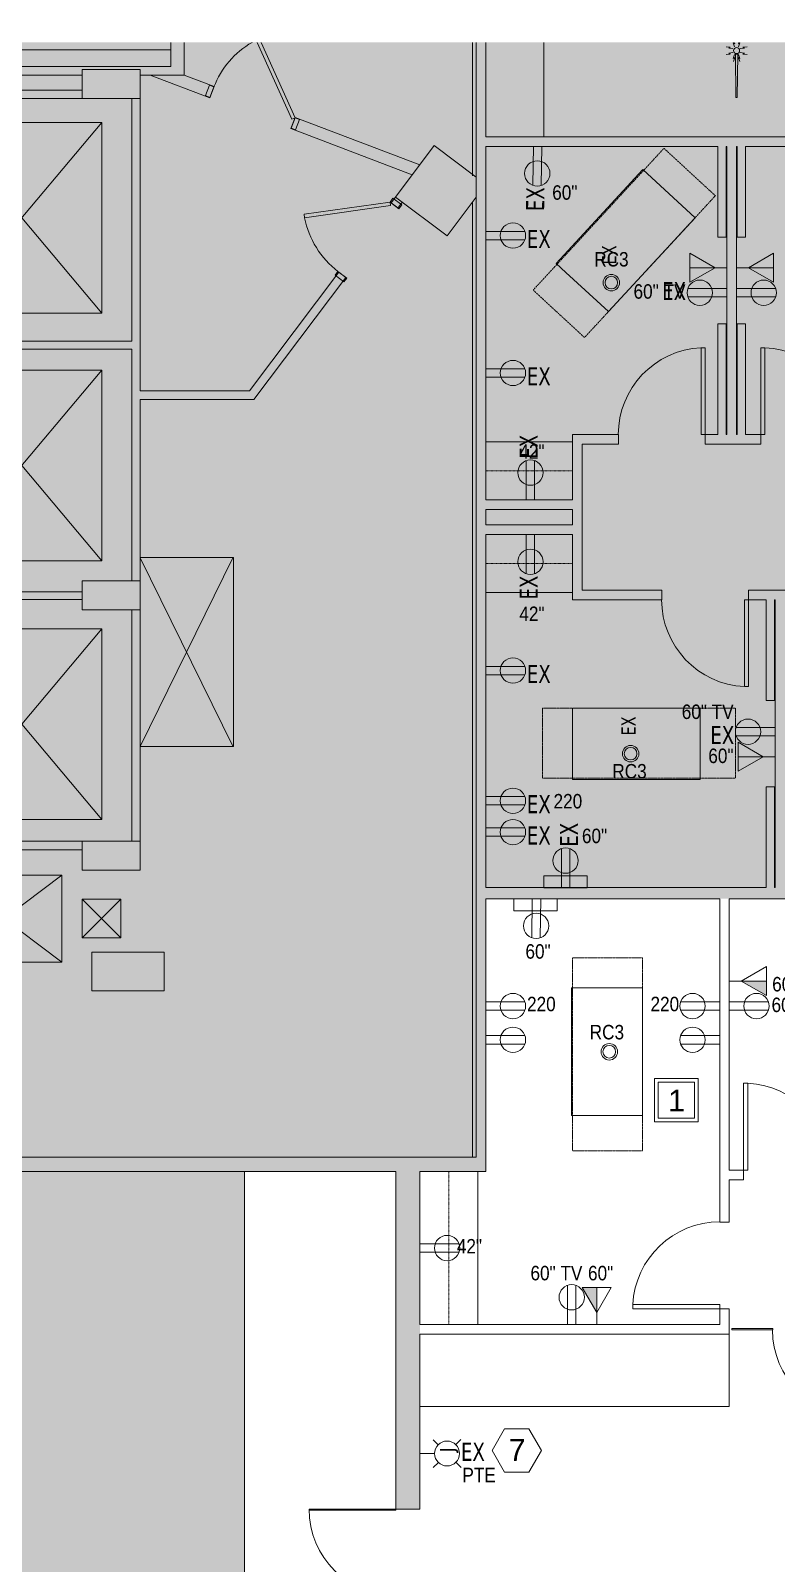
# Model space of a CAD drawing. Header units: inches. Extents: x 1 to 3107, y -595 to 378.
# Drawn here: x 1053 to 1362, y -258 to 378 of the extents above; entities that cross this region are included whole.
import ezdxf

# ---------------------------------------------------------------- set-up
doc = ezdxf.new("R2010")
doc.units = ezdxf.units.IN
doc.header["$MEASUREMENT"] = 0
for name, pattern in [('Dash', [0.25, 0.125, -0.125]), ('Demolished 3_16_', [0.28125, 0.1875, -0.09375]), ('Overhead', [0.15625, 0.09375, -0.0625])]:
    doc.linetypes.add(name, pattern=pattern)
for name, color, linetype, lineweight in [('A-ANNO-NOTE', 131, 'Continuous', 20), ('A-DETL', 90, 'Continuous', 9), ('A-DETL-DEMO', 6, 'Demolished 3_16_', 9), ('A-DETL-GENF', 92, 'Continuous', 9), ('A-DETL-MEDM', 33, 'Continuous', 13), ('A-DOOR', 31, 'Continuous', 13), ('A-EXIST-DOOR', 250, 'Continuous', 9), ('A-EXIST-WALL-INT', 250, 'Continuous', 9), ('A-FLOR-ELTR', 250, 'Continuous', 9), ('A-WALL', 113, 'Continuous', 50), ('A-WALL-PATT', 111, 'Continuous', 13), ('COREDETAILS', 250, 'Continuous', 9), ('E-COMM-IDEN', 2, 'Continuous', 9), ('E-DATA', 2, 'Continuous', 9), ('E-ELEC-FIXT-IDEN', 2, 'Continuous', 9), ('I-FURN', 30, 'Continuous', 13), ('I-FURN-HDLN', 30, 'Continuous', 13), ('I-WALL', 2, 'Continuous', 13), ('new block- skin dc_dwg', 8, 'Continuous', 9), ('Q-CASE', 31, 'Continuous', 13), ('S-EXIST-COLS', 250, 'Continuous', 9)]:
    doc.layers.add(name, color=color, linetype=linetype, lineweight=lineweight)
doc.styles.add('Arial', font='arial.ttf', dxfattribs={"height": 9})
doc.styles.add('Arial_2', font='arial.ttf', dxfattribs={"width": 0.85, "height": 6})
doc.styles.add('Tahoma', font='tahoma.ttf', dxfattribs={"height": 6})
doc.styles.add('Tahoma_1', font='tahoma.ttf', dxfattribs={"width": 0.85, "height": 6})
doc.styles.add('Tahoma_2', font='tahoma.ttf', dxfattribs={"width": 0.85, "height": 7.5})

# ---------------------------------------------------------------- blocks, each defined once
blk = doc.blocks.new('Single-Flush - 36_ x 84_-1510128-New Construction - Tel_Data_Elec Plan')
at = {"layer": 'A-DOOR', "color": 7, "lineweight": 20}
for p, q in [((16.25, 2), (16.25, 38.02)), ((18, 38.02), (16.25, 38.02)), ((18, 2), (18, 38.02)), ((18, 2), (16.25, 2))]:
    blk.add_line(p, q, dxfattribs=at)
at = {"layer": 'A-DOOR', "lineweight": 9}
blk.add_arc((18, 2), 36.07, 92.78116, 180, dxfattribs=at)
blk = doc.blocks.new('Counter Top _No Backsplash_ - Standard Counter Top-1640915-New Construction - Tel_Data_Elec Plan')
at = {"layer": 'Q-CASE'}
for p, q in [((-11.26, 0), (-47.26, 0)), ((-11.26, -12), (-11.26, -24)), ((-47.26, -24), (-11.26, -24))]:
    blk.add_line(p, q, dxfattribs=at)
blk = doc.blocks.new('Counter Top _No Backsplash_ - Standard Counter Top-V9-New Construction - Tel_Data_Elec Plan')
at = {"layer": 'Q-CASE'}
for q in [(-47.26, 0), (-11.26, -12.05)]:
    blk.add_line((-11.26, 0), q, dxfattribs=at)
blk = doc.blocks.new('Upper Cabinet - Standard Upper Cabinet-1732716-New Construction - Tel_Data_Elec Plan')
at = {"layer": 'Q-CASE'}
blk.add_line((-11.26, 0), (-47.26, 0), dxfattribs=at)
at = {"layer": 'Q-CASE', "linetype": 'Overhead', "lineweight": 9}
for p, q in [((-47.26, 0), (-47.26, -12)), ((-11.26, -12), (-11.26, 0)), ((-47.26, -12), (-11.26, -12))]:
    blk.add_line(p, q, dxfattribs=at)
blk = doc.blocks.new('Upper Cabinet - Standard Upper Cabinet-1780837-New Construction - Tel_Data_Elec Plan')
at = {"layer": 'Q-CASE', "linetype": 'Overhead', "lineweight": 9}
for p, q in [((-47.26, 12), (-11.26, 12)), ((-47.26, 0), (-47.26, 12)), ((-11.26, 12), (-11.26, 0))]:
    blk.add_line(p, q, dxfattribs=at)
at = {"layer": 'Q-CASE'}
blk.add_line((-11.26, 0), (-47.26, 0), dxfattribs=at)
blk = doc.blocks.new('Counter Top _No Backsplash_ - Standard Counter Top-1732984-New Construction - Tel_Data_Elec Plan')
at = {"layer": 'Q-CASE'}
blk.add_line((43.44, 0), (4.37, 0), dxfattribs=at)
blk = doc.blocks.new('chair - chair-1675997-New Construction - Tel_Data_Elec Plan')
at = {"layer": 'I-FURN', "lineweight": 9}
for p, q in [((-34.1, -10.69), (-34.1, 18.81)), ((-34.1, 18.81), (18.9, 18.81)), ((18.9, 18.81), (18.9, -5.19)), ((18.9, -5.19), (18.9, -10.69)), ((18.9, -10.69), (-34.1, -10.69))]:
    blk.add_line(p, q, dxfattribs=at)
at = {"layer": 'I-FURN-HDLN', "linetype": 'Dash', "lineweight": 9}
for p, q in [((-46.5, 18.81), (-46.5, -10.19)), ((-46.5, 18.81), (33.5, 18.81)), ((33.5, 18.81), (33.5, -10.19)), ((-46.5, -10.19), (33.5, -10.19))]:
    blk.add_line(p, q, dxfattribs=at)
blk = doc.blocks.new('Single-Flush - 36_ x 84_-1509972-New Construction - Tel_Data_Elec Plan')
at = {"layer": 'A-DOOR', "color": 7, "lineweight": 20}
for p, q in [((16.25, -2), (16.25, -38.02)), ((18, -2), (16.25, -2)), ((18, -2), (18, -38.02)), ((18, -38.02), (16.25, -38.02))]:
    blk.add_line(p, q, dxfattribs=at)
at = {"layer": 'A-DOOR', "lineweight": 9}
blk.add_arc((18, -2), 36.07, 180, 267.21884, dxfattribs=at)
blk = doc.blocks.new('Wireless Access Point - Wireless Access Point-V13-New Construction - Tel_Data_Elec Plan')
at = {"layer": 'E-DATA'}
for p, q in [((-2.62, 20.87), (-4.35, 21.09)), ((-2.62, 20.87), (-3.27, 20.51)), ((-3.27, 20.51), (-1.54, 20.3)), ((-1.36, 22.65), (-0.79, 20.99)), ((-0.74, 22.22), (-1.36, 22.65)), ((-0.74, 22.22), (-0.96, 22.83)), ((0.74, 22.22), (0.96, 22.83)), ((0.74, 22.22), (1.36, 22.65)), ((1.36, 22.65), (0.79, 20.99)), ((3.27, 20.51), (1.54, 20.3)), ((2.62, 20.87), (4.35, 21.09)), ((2.62, 20.87), (3.27, 20.51)), ((-2.62, 18.05), (-4.35, 17.83)), ((-3.27, 18.41), (-1.54, 18.62)), ((-2.62, 18.05), (-3.27, 18.41)), ((-1.36, 16.2), (-0.79, 17.85)), ((-0.74, 16.63), (-1.36, 16.2)), ((-0.74, 16.63), (-1.31, 14.97)), ((-0.5, 18), (-0.25, 0)), ((-0.25, 18), (-0.5, 18)), ((-0.25, 18), (0.25, 18)), ((0.5, 18), (0.25, 0)), ((0.25, 18), (0.5, 18)), ((0.74, 16.63), (1.31, 14.97)), ((0.74, 16.63), (1.36, 16.2)), ((1.36, 16.2), (0.79, 17.85)), ((3.27, 18.41), (1.54, 18.62)), ((2.62, 18.05), (3.27, 18.41)), ((2.62, 18.05), (4.35, 17.83)), ((0, 0), (-0.25, 0)), ((0.25, 0), (0, 0))]:
    blk.add_line(p, q, dxfattribs=at)
blk.add_circle((0, 19.46), 1.25, dxfattribs=at)
blk = doc.blocks.new('new block- skin dc_dwg_EXIST-36-DR-2066955-New Construction - Tel_Data_Elec Plan')
at = {"layer": 'A-EXIST-DOOR', "flags": 128}
for points in [[(-27.74, 25.93), (-3.06, 1.25), (-2, 2.31), (-26.2, 26.52)], [(-2, 2.31), (0, 2.31), (0, -2.31), (-2, -2.31), (-2, 2.31), (-26.2, 26.52)]]:
    blk.add_lwpolyline(points, dxfattribs=at)
blk.add_lwpolyline([(-37.99, -2.31), (-39.99, -2.31), (-39.99, 2.31), (-37.99, 2.31)], close=True, dxfattribs=at)
at = {"layer": 'A-EXIST-DOOR'}
blk.add_arc((-1.05, 1.99), 36.95, 141.05883, 179.50094, dxfattribs=at)
blk = doc.blocks.new('new block- skin dc_dwg_EXIST-36-DR-V16-New Construction - Tel_Data_Elec Plan')
at = {"layer": 'A-EXIST-DOOR', "flags": 128}
for points in [[(-28.52, 26.71), (-3.06, 1.25), (-2, 2.31), (-27.46, 27.77)], [(-37.99, -2.31), (-39.99, -2.31), (-39.99, 2.31), (-37.99, 2.31)]]:
    blk.add_lwpolyline(points, close=True, dxfattribs=at)
blk.add_lwpolyline([(-2, 2.31), (0, 2.31), (0, -2.31), (-2, -2.31), (-2, 2.31), (-27.46, 27.77)], dxfattribs=at)
at = {"layer": 'A-EXIST-DOOR'}
blk.add_arc((-1.05, 1.99), 36.95, 138.01241, 179.50094, dxfattribs=at)
blk = doc.blocks.new('new block- skin dc_dwg-1925045-New Construction - Tel_Data_Elec Plan')
at = {"layer": 'A-EXIST-WALL-INT'}
h = blk.add_hatch(color=256, dxfattribs=at)
h.paths.add_polyline_path([(1532.22, 1328.2), (1539.4, 1328.2), (1539.4, 1418.58), (1532.22, 1418.58)], flags=0)
h.paths.add_polyline_path([(1565.9, 1379.58), (1567.11, 1379.58), (1567.11, 1388.08), (1610.11, 1388.08), (1610.11, 1379.58), (1634.11, 1379.58), (1634.11, 1574.82), (1681.26, 1574.82), (1719.4, 1625.44), (1716.58, 1627.56), (1679.52, 1578.32), (1634.11, 1578.32), (1634.11, 1709.32), (1652.34, 1709.32), (1652.34, 1722.84), (1646.87, 1722.84), (1646.87, 1712.82), (1544.87, 1712.82), (1544.87, 1722.84), (1532.22, 1722.84), (1532.22, 1670.58), (1545.97, 1670.58), (1545.97, 1699.58), (1630.61, 1699.58), (1630.61, 1598.98), (1545.97, 1598.98), (1545.97, 1628.58), (1532.22, 1628.58), (1532.22, 1568.58), (1545.97, 1568.58), (1545.97, 1595.7), (1630.61, 1595.7), (1630.61, 1499.58), (1610.11, 1499.58), (1610.11, 1495.07), (1567.11, 1495.07), (1567.11, 1499.58), (1545.97, 1499.58), (1545.97, 1526.58), (1532.22, 1526.58), (1532.22, 1460.58), (1545.97, 1460.58), (1545.97, 1487.58), (1567.11, 1487.58), (1567.11, 1491.79), (1610.11, 1491.79), (1610.11, 1487.58), (1630.61, 1487.58), (1630.61, 1391.58), (1543.11, 1391.58), (1543.11, 1379.58), (1558.22, 1379.58)], flags=0)
for p, q in [((1646.87, 1722.84), (1646.87, 1712.82)), ((1772.03, 1722.84), (1772.03, 1667.55)), ((1777.5, 1683.77), (1777.5, 1722.84)), ((1544.87, 1719.82), (1646.87, 1719.82)), ((1567.11, 1709.32), (1610.11, 1709.32)), ((1634.11, 1709.32), (1652.34, 1709.32)), ((1543.11, 1699.61), (1610.11, 1699.61)), ((1567.11, 1703.11), (1610.11, 1703.11)), ((1777.5, 1664.05), (1777.5, 1679.77)), ((1742.87, 1656.59), (1741.06, 1654.19)), ((1772.03, 1260.58), (1772.03, 1656.76)), ((1567.11, 1495.07), (1610.11, 1495.07)), ((1567.11, 1491.79), (1610.11, 1491.79)), ((1630.61, 1391.58), (1630.61, 1487.58)), ((1567.11, 1388.08), (1610.11, 1388.08)), ((1565.9, 1254.58), (1740.18, 1254.58)), ((1762.18, 1254.58), (1774.18, 1254.58)), ((1774.18, 1254.58), (1777.5, 1254.58))]:
    blk.add_line(p, q, dxfattribs=at)
at = {"layer": 'A-EXIST-WALL-INT', "flags": 128}
for points in [[(1646.87, 1712.82), (1544.87, 1712.82), (1544.87, 1722.84)], [(1638.29, 1709.32), (1663, 1699.92), (1664.77, 1704.59), (1652.34, 1709.32), (1652.34, 1722.84)], [(1630.61, 1499.58), (1630.61, 1595.7), (1545.97, 1595.7), (1545.97, 1568.58), (1539.4, 1568.58), (1532.22, 1568.58), (1532.22, 1628.58), (1539.4, 1628.58), (1545.97, 1628.58), (1545.97, 1598.98), (1630.61, 1598.98), (1630.61, 1699.58)], [(1634.11, 1379.58), (1634.11, 1574.82), (1681.26, 1574.82), (1719.4, 1625.44), (1716.58, 1627.56), (1679.52, 1578.32), (1634.11, 1578.32), (1634.11, 1699.58)], [(1750.11, 1672.11), (1698.42, 1691.78), (1696.64, 1687.11), (1746.98, 1667.94)], [(1740.05, 1658.7), (1738.23, 1656.32), (1741.04, 1654.2)], [(1633.47, 1391.58), (1545.97, 1391.58), (1545.97, 1418.58), (1532.22, 1418.58), (1532.22, 1328.2), (1565.9, 1328.2), (1565.9, 1260.58)]]:
    blk.add_lwpolyline(points, dxfattribs=at)
at = {"layer": 'A-FLOR-ELTR'}
for p, q in [((1551.68, 1610.65), (1618.18, 1689.65)), ((1551.68, 1507.9), (1618.18, 1586.9)), ((1551.68, 1400.65), (1618.18, 1400.65))]:
    blk.add_line(p, q, dxfattribs=at)
at = {"layer": 'A-FLOR-ELTR', "flags": 128}
for points in [[(1551.68, 1689.65), (1551.68, 1610.65), (1618.18, 1610.65), (1551.68, 1689.65), (1618.18, 1689.65), (1618.18, 1610.65)], [(1551.68, 1586.9), (1551.68, 1507.9), (1618.18, 1507.9), (1551.68, 1586.9), (1618.18, 1586.9), (1618.18, 1507.9)], [(1551.68, 1479.65), (1618.18, 1400.65), (1618.18, 1479.65), (1551.68, 1479.65), (1551.68, 1400.65), (1618.18, 1479.65)]]:
    blk.add_lwpolyline(points, dxfattribs=at)
at = {"layer": 'COREDETAILS'}
for p, q in [((1634.11, 1509.08), (1672.61, 1431.08)), ((1553.68, 1377.45), (1601.68, 1341.45)), ((1610.11, 1367.58), (1626.11, 1351.58))]:
    blk.add_line(p, q, dxfattribs=at)
at = {"layer": 'COREDETAILS', "flags": 128}
for points in [[(1672.61, 1509.08), (1634.11, 1430.85), (1672.84, 1430.85), (1672.84, 1509.29), (1634.11, 1509.29)], [(1553.68, 1341.45), (1553.68, 1377.45), (1601.68, 1377.45), (1601.68, 1341.45), (1553.68, 1341.45), (1601.68, 1377.45)], [(1626.11, 1367.58), (1610.11, 1367.58), (1610.11, 1351.58), (1626.11, 1367.58), (1626.11, 1351.58), (1610.11, 1351.58)]]:
    blk.add_lwpolyline(points, dxfattribs=at)
at = {"layer": 'S-EXIST-COLS'}
blk.add_line((1773.5, 1658.72), (1761.45, 1642.66), dxfattribs=at)
at = {"layer": 'S-EXIST-COLS', "flags": 128}
for points in [[(1610.11, 1699.58), (1610.11, 1711.58), (1634.11, 1711.58), (1634.11, 1699.58)], [(1634.11, 1499.58), (1634.11, 1487.58), (1610.11, 1487.58), (1610.11, 1499.58)], [(1610.11, 1379.58), (1610.11, 1391.58), (1634.11, 1391.58), (1634.11, 1379.58)], [(1644.05, 1345.58), (1644.05, 1329.58), (1614.05, 1329.58), (1614.05, 1345.58)]]:
    blk.add_lwpolyline(points, close=True, dxfattribs=at)
blk.add_lwpolyline([(1761.45, 1642.66), (1740.03, 1658.72), (1756.1, 1680.1), (1773.5, 1667.05)], dxfattribs=at)
for name, p, rotation in [('new block- skin dc_dwg_EXIST-36-DR-2066955-New Construction - Tel_Data_Elec Plan', (1699.4, 1688.73), 339.1596797536541), ('new block- skin dc_dwg_EXIST-36-DR-V16-New Construction - Tel_Data_Elec Plan', (1740.84, 1656.86), 53.03429194640936)]:
    blk.add_blockref(name, p, dxfattribs=dict(rotation=rotation))
blk = doc.blocks.new('Double-Glass - No Frame - 72_ x 96_-1925541-New Construction - Tel_Data_Elec Plan')
at = {"layer": 'A-DOOR', "color": 7, "lineweight": 20}
for p, q in [((-36, 41), (-35.5, 41)), ((-36, 5), (-36, 41)), ((-35.5, 5), (-35.5, 41)), ((35.5, 5), (35.5, 41)), ((36, 5), (36, 41)), ((-36, 5), (-35.5, 5)), ((36, 5), (35.5, 5))]:
    blk.add_line(p, q, dxfattribs=at)
at = {"layer": 'A-DOOR', "lineweight": 9}
for centre, start, end in [((-36, 5), 0, 90), ((36, 5), 90, 180)]:
    blk.add_arc(centre, 36, start, end, dxfattribs=at)
blk = doc.blocks.new('Upper Cabinet - Standard Upper Cabinet-2025069-New Construction - Tel_Data_Elec Plan')
at = {"layer": 'Q-CASE'}
blk.add_line((16.11, 0), (-47.26, 0), dxfattribs=at)
at = {"layer": 'Q-CASE', "linetype": 'Overhead', "lineweight": 9}
for p, q in [((-47.26, 0), (-47.26, -12)), ((16.11, -12), (16.11, 0)), ((-47.26, -12), (16.11, -12))]:
    blk.add_line(p, q, dxfattribs=at)
blk = doc.blocks.new('Counter Top _No Backsplash_ - Standard Counter Top-2024743-New Construction - Tel_Data_Elec Plan')
at = {"layer": 'Q-CASE'}
for p, q in [((16.11, 0), (-47.26, 0)), ((-47.26, 0), (-47.26, -12)), ((-47.26, -12), (-47.26, -15.58)), ((16.11, -12), (16.11, -15.58)), ((-47.26, -24), (16.11, -24))]:
    blk.add_line(p, q, dxfattribs=at)
blk = doc.blocks.new('Single-Flush - 36_ x 96_-1934609-New Construction - Tel_Data_Elec Plan')
at = {"layer": 'A-DOOR', "color": 7, "lineweight": 20}
for p, q in [((16.25, -2), (16.25, -38.02)), ((18, -2), (16.25, -2)), ((18, -2), (18, -38.02)), ((18, -38.02), (16.25, -38.02))]:
    blk.add_line(p, q, dxfattribs=at)
at = {"layer": 'A-DOOR', "lineweight": 9}
blk.add_arc((18, -2), 36.07, 180, 267.21884, dxfattribs=at)
blk = doc.blocks.new('Single-Glass - No Frame - 36_ x 84_-1991683-New Construction - Tel_Data_Elec Plan')
at = {"layer": 'A-DOOR', "color": 7, "lineweight": 20}
for p, q in [((17.5, -0.25), (17.5, -36.31)), ((18, -0.25), (17.5, -0.25)), ((18, -0.25), (18, -36.31)), ((18, -36.31), (17.5, -36.31))]:
    blk.add_line(p, q, dxfattribs=at)
at = {"layer": 'A-DOOR', "lineweight": 9}
blk.add_arc((18, -0.25), 36.07, 180, 269.20567, dxfattribs=at)
blk = doc.blocks.new('Counter Top _No Backsplash_ - Standard Counter Top-2045617-New Construction - Tel_Data_Elec Plan')
at = {"layer": 'Q-CASE'}
for p in [(81.06, 0), (-47.26, -30)]:
    blk.add_line(p, (81.06, -30), dxfattribs=at)
blk = doc.blocks.new('FORM Equipment_Fixture Tag - Square-214315-New Construction - Tel_Data_Elec Plan')
at = {"layer": 'A-ANNO-NOTE'}
for p, q in [((-0.09375, 0.09375), (0.09375, 0.09375)), ((-0.09375, 0.09375), (0.09375, 0.09375)), ((-0.09375, 0.09375), (0.09375, 0.09375)), ((-0.09375, 0.09375), (-0.09375, -0.09375)), ((-0.078125, 0.078125), (-0.078125, -0.078125)), ((-0.078125, 0.078125), (0.078125, 0.078125)), ((0.078125, 0.078125), (0.078125, -0.078125)), ((0.09375, 0.09375), (0.09375, -0.09375)), ((0.09375, -0.09375), (-0.09375, -0.09375)), ((0.078125, -0.078125), (-0.078125, -0.078125))]:
    blk.add_line(p, q, dxfattribs=at)
blk = doc.blocks.new('FORM Keynote Tag - Default w_arrow-62346-New Construction - Tel_Data_Elec Plan')
at = {"layer": 'A-ANNO-NOTE'}
for p, q in [((-0.0519, 0.1051), (-0.106, 0.0113)), ((-0.0519, 0.1051), (0.0537, 0.1051)), ((0.1078, 0.0113), (0.0537, 0.1051)), ((-0.106, 0.0113), (-0.0519, -0.0824)), ((0.0537, -0.0824), (0.1078, 0.0113)), ((-0.0519, -0.0824), (0.0537, -0.0824))]:
    blk.add_line(p, q, dxfattribs=at)

msp = doc.modelspace()

# ---------------------------------------------------------------- hatches: boundary and pattern name
at = {"layer": 'A-ANNO-NOTE', "lineweight": 9}
for points in [[(1326.41, 273.63), (1336.87, 279.63), (1326.41, 279.63)], [(1361.16, 273.63), (1361.16, 279.63), (1350.7, 279.63)], [(1356.87, 76.86), (1346.41, 82.86), (1346.41, 76.86)], [(1358.16, -22.2), (1358.16, -16.2), (1347.7, -16.2)], [(1287.76, -153.67), (1287.76, -143.21), (1281.76, -143.21)]]:
    msp.add_hatch(color=256, dxfattribs=at).paths.add_polyline_path(points, flags=0)
at = {"layer": 'A-DETL-GENF'}
h = msp.add_hatch(color=9, dxfattribs=at)
h.paths.add_polyline_path([(1237.7, -380.32), (1241.87, -366.56), (1241.87, -307.17), (1141.62, -307.17), (1141.62, -95.21), (1022.5, -95.21), (1022.5, -21.59), (1030.19, -21.59), (1030.19, -89.21), (1237.78, -89.21), (1237.78, 373.05), (1116.63, 373.05), (1116.63, 359.53), (1098.4, 359.53), (1098.4, 228.53), (1143.8, 228.53), (1180.86, 277.77), (1183.68, 275.65), (1145.54, 225.03), (1098.4, 225.03), (1098.4, 29.79), (1074.4, 29.79), (1074.4, 38.29), (1031.4, 38.29), (1031.4, 29.79), (1007.4, 29.79), (1007.4, 41.79), (1094.9, 41.79), (1094.9, 137.79), (1074.4, 137.79), (1074.4, 142), (1031.4, 142), (1031.4, 137.79), (1010.25, 137.79), (1010.25, 110.79), (996.5, 110.79), (996.5, 176.79), (1010.25, 176.79), (1010.25, 149.79), (1031.4, 149.79), (1031.4, 145.29), (1074.4, 145.29), (1074.4, 149.79), (1094.9, 149.79), (1094.9, 245.91), (1010.25, 245.91), (1010.25, 218.79), (996.5, 218.79), (996.5, 278.79), (1010.25, 278.79), (1010.25, 249.19), (1094.9, 249.19), (1094.9, 349.79), (1010.25, 349.79), (1010.25, 320.79), (996.5, 320.79), (996.5, 373.05), (882.13, 373.05), (882.13, -319.17), (1069.46, -319.17), (1069.46, -343.99), (1090.78, -347.02), (1112.04, -350.49), (1133.22, -354.39), (1154.32, -358.72), (1175.32, -363.48), (1196.23, -368.67), (1217.02, -374.28), (1230.04, -378.08)], flags=0)
h.paths.add_polyline_path([(996.5, -21.59), (996.5, 68.79), (1003.69, 68.79), (1003.69, -21.59)], flags=0)
h.paths.add_polyline_path([(1111.16, 363.03), (1111.16, 373.05), (1009.16, 373.05), (1009.16, 363.03), (1098.4, 363.03)], flags=0)
h = msp.add_hatch(color=254, dxfattribs=at)
h.paths.add_polyline_path([(2086.63, 18.59), (2245.1, 18.59), (2241.31, 34.3), (2236.85, 50.51), (2232.29, 65.34), (2227.07, 80.64), (2221.38, 95.77), (2215.23, 110.72), (2208.63, 125.47), (2201.57, 140.02), (2194.07, 154.34), (2186.14, 168.42), (2177.77, 182.25), (2171.89, 191.35), (2157.43, 181.96), (2105.78, 181.96), (2105.78, 210.41), (2109.78, 210.41), (2109.78, 185.96), (2156.25, 185.96), (2169.71, 194.71), (2168.99, 195.82), (2159.79, 209.12), (2150.19, 222.12), (2140.19, 234.82), (2129.81, 247.21), (2119.06, 259.28), (2107.93, 271.01), (2096.45, 282.39), (2084.63, 293.41), (2072.48, 304.07), (2065.64, 309.7), (2062.7, 305.79), (2028.45, 305.79), (2028.45, 210.41), (2069.78, 210.41), (2069.78, 206.41), (2032.45, 206.41), (2032.45, 187.91), (2028.45, 187.91), (2028.45, 206.41), (2018.78, 206.41), (2018.78, 210.41), (2024.45, 210.41), (2024.45, 321.4), (2024.7, 321.22), (2034.13, 333.73), (1981.95, 373.05), (1241.78, 373.05), (1241.78, 333.98), (1471.95, 333.98), (1471.95, 329.98), (1465.78, 329.98), (1465.78, 210.41), (1471.95, 210.41), (1471.95, 206.41), (1391.78, 206.41), (1391.78, 210.41), (1461.78, 210.41), (1461.78, 329.98), (1349.53, 329.98), (1349.53, 292.38), (1346.03, 292.38), (1346.03, 329.98), (1345.78, 329.98), (1345.78, 210.41), (1346.03, 210.41), (1346.03, 256.38), (1349.53, 256.38), (1349.53, 210.41), (1355.78, 210.41), (1355.78, 206.41), (1332.78, 206.41), (1332.78, 210.41), (1338.03, 210.41), (1338.03, 256.38), (1341.53, 256.38), (1341.53, 210.41), (1341.78, 210.41), (1341.78, 329.98), (1341.53, 329.98), (1341.53, 292.38), (1338.03, 292.38), (1338.03, 329.98), (1241.78, 329.98), (1241.78, 183.41), (1277.78, 183.41), (1277.78, 210.41), (1296.78, 210.41), (1296.78, 206.41), (1281.78, 206.41), (1281.78, 145.96), (1314.78, 145.96), (1314.78, 141.96), (1277.78, 141.96), (1277.78, 168.96), (1241.78, 168.96), (1241.78, 22.57), (1358.03, 22.57), (1358.03, 64.42), (1361.53, 64.42), (1361.53, 22.57), (1361.78, 22.57), (1361.78, 141.96), (1361.53, 141.96), (1361.53, 100.11), (1358.03, 100.11), (1358.03, 141.96), (1350.78, 141.96), (1350.78, 145.96), (1371.78, 145.96), (1371.78, 141.96), (1365.78, 141.96), (1365.78, 22.57), (1479.03, 22.57), (1479.03, 64.11), (1482.53, 64.11), (1482.53, 22.57), (1482.78, 22.57), (1482.78, 99.65), (1482.53, 99.84), (1482.53, 98.7), (1479.03, 98.7), (1479.03, 102.47), (1463.78, 113.96), (1463.78, 141.96), (1407.78, 141.96), (1407.78, 145.96), (1563.78, 145.96), (1563.78, 141.96), (1501.28, 141.96), (1501.28, 120.9), (1486.78, 101.64), (1486.78, 22.57), (1606.03, 22.57), (1606.03, 64.11), (1609.53, 64.11), (1609.53, 22.57), (1609.78, 22.57), (1609.78, 141.96), (1609.53, 141.96), (1609.53, 98.11), (1606.03, 98.11), (1606.03, 141.96), (1599.78, 141.96), (1599.78, 145.96), (1827.72, 145.96), (1827.72, 141.96), (1737.78, 141.96), (1737.78, 22.57), (1869.97, 22.57), (1869.97, 64.11), (1873.47, 64.11), (1873.47, 22.57), (1873.72, 22.57), (1873.72, 141.96), (1873.47, 141.96), (1873.47, 97.22), (1869.97, 97.22), (1869.97, 141.96), (1863.72, 141.96), (1863.72, 145.96), (1927.78, 145.96), (1927.78, 141.96), (1909.78, 141.96), (1909.78, 125.28), (1897.72, 109.84), (1897.72, 22.57), (1969.78, 22.57), (1969.78, 141.96), (1963.78, 141.96), (1963.78, 145.96), (1979.78, 145.96), (1979.78, 141.96), (1973.78, 141.96), (1973.78, 22.57), (2085.98, 22.57), (2101.97, 27.46), (2101.97, 64.11), (2105.47, 64.11), (2105.47, 28.53), (2105.78, 28.63), (2105.78, 141.96), (2105.72, 141.96), (2105.72, 98.11), (2101.72, 98.11), (2101.72, 141.96), (2015.78, 141.96), (2015.78, 145.96), (2028.45, 145.96), (2028.45, 151.91), (2032.45, 151.91), (2032.45, 145.96), (2109.78, 145.96), (2109.78, 43.76), (2145.78, 43.76), (2145.78, 39.76), (2109.78, 39.76), (2109.78, 29.85), (2141.78, 39.63), (2141.78, 35.45), (2096.45, 21.59)], flags=0)
h.paths.add_polyline_path([(1877.72, 22.57), (1893.72, 22.57), (1893.72, 105.58), (1877.72, 105.58), (1877.72, 24.86)], flags=0)
h.paths.add_polyline_path([(1899.82, 64.36), (1899.82, 64.36), (1899.82, 64.52)], flags=0)
h.paths.add_polyline_path([(1483.58, 104.05), (1497.28, 122.24), (1497.28, 141.96), (1467.78, 141.96), (1467.78, 115.96), (1482.78, 104.66)], flags=0)
h.paths.add_polyline_path([(1892.44, 109.58), (1905.78, 126.65), (1905.78, 141.96), (1877.72, 141.96), (1877.72, 109.58)], flags=0)
h.paths.add_polyline_path([(1277.78, 172.96), (1277.78, 179.41), (1241.78, 179.41), (1241.78, 172.96), (1276.83, 172.96)], flags=0)
h.paths.add_polyline_path([(1855.89, 206.41), (1855.89, 210.41), (1918.91, 210.41), (1918.91, 318.54), (1809.89, 318.54), (1809.89, 210.41), (1819.89, 210.41), (1819.89, 206.41), (1799.89, 206.41), (1799.89, 210.41), (1805.89, 210.41), (1805.89, 318.54), (1730.16, 318.54), (1730.16, 210.41), (1763.89, 210.41), (1763.89, 206.41), (1726.16, 206.41), (1726.16, 329.98), (1720.16, 329.98), (1720.16, 333.98), (1726.16, 333.98), (1726.16, 372.02), (1730.16, 372.02), (1730.16, 322.54), (1922.91, 322.54), (1922.91, 210.41), (1982.78, 210.41), (1982.78, 206.41), (1863.72, 206.41)], flags=0)
h.paths.add_polyline_path([(1666.16, 206.41), (1596.78, 206.41), (1596.78, 210.41), (1638.16, 210.41), (1638.16, 299.45), (1614.16, 299.45), (1614.16, 329.98), (1554.78, 329.98), (1554.78, 210.41), (1560.78, 210.41), (1560.78, 206.41), (1507.95, 206.41), (1507.95, 210.41), (1550.78, 210.41), (1550.78, 329.98), (1507.95, 329.98), (1507.95, 333.98), (1684.16, 333.98), (1684.16, 329.98), (1666.16, 329.98), (1666.16, 284.45), (1662.16, 284.45), (1662.16, 299.45), (1642.16, 299.45), (1642.16, 210.41), (1662.16, 210.41), (1662.16, 224.45), (1666.16, 224.45), (1666.16, 210.41)], flags=0)
h.paths.add_polyline_path([(1662.16, 303.45), (1662.16, 329.98), (1618.16, 329.98), (1618.16, 303.45), (1654.16, 303.45)], flags=0)
h.paths.add_polyline_path([(2046.93, 309.79), (2060.7, 309.79), (2062.55, 312.24), (2059.32, 314.87), (2053.91, 319.05), (2047.01, 309.9)], flags=0)
h.paths.add_polyline_path([(2028.45, 309.79), (2039.86, 309.79), (2028.45, 318.39), (2028.45, 313.53)], flags=0)
h.paths.add_polyline_path([(2043.58, 312), (2050.75, 321.5), (2046.51, 324.74), (2037.37, 331.38), (2030.3, 322), (2042.84, 312.55)], flags=0)
at = {"layer": 'A-WALL-PATT'}
for points in [[(1237.78, -89.21), (1241.78, -89.21), (1241.78, 373.05), (1237.78, 373.05), (1237.78, 129.79)], [(1341.53, 292.38), (1341.53, 329.98), (1338.03, 329.98), (1338.03, 292.38)], [(1341.78, 210.41), (1345.78, 210.41), (1345.78, 329.98), (1341.78, 329.98), (1341.78, 251.42)], [(1349.53, 292.38), (1349.53, 329.98), (1346.03, 329.98), (1346.03, 292.38)], [(1338.03, 210.41), (1341.53, 210.41), (1341.53, 256.38), (1338.03, 256.38), (1338.03, 251.42)], [(1349.53, 210.41), (1349.53, 256.38), (1346.03, 256.38), (1346.03, 210.41)], [(1281.78, 141.96), (1281.78, 210.41), (1277.78, 210.41), (1277.78, 141.96)], [(1277.78, 179.41), (1277.78, 183.36), (1241.78, 183.36), (1241.78, 179.41)], [(1277.78, 168.96), (1277.78, 172.96), (1241.78, 172.96), (1241.78, 168.96), (1277.31, 168.96)], [(1358.03, 100.11), (1361.53, 100.11), (1361.53, 141.96), (1358.03, 141.96), (1358.03, 129.79)], [(1361.78, 22.57), (1365.78, 22.57), (1365.78, 141.96), (1361.78, 141.96), (1361.78, 129.79)], [(1361.53, 22.57), (1361.53, 64.42), (1358.03, 64.42), (1358.03, 22.57)], [(1609.78, 17.95), (1662.16, 17.95), (1662.16, 22.57), (1241.78, 22.57), (1241.78, 17.95), (1577.95, 17.95)], [(1238.46, -95.21), (1241.78, -95.21), (1241.78, -89.21), (1030.19, -89.21), (1030.19, -95.21), (1237.78, -95.21)], [(1204.46, -235.17), (1214.46, -235.17), (1214.46, -95.21), (1204.46, -95.21), (1204.46, -158.59)]]:
    msp.add_hatch(color=8, dxfattribs=at).paths.add_polyline_path(points, flags=0)
h = msp.add_hatch(color=8, dxfattribs=at)
h.paths.add_polyline_path([(1725.74, 329.98), (1726.16, 329.98), (1726.16, 333.98), (1720.16, 333.98), (1720.16, 329.98)], flags=0)
h.paths.add_polyline_path([(1626.16, 329.98), (1684.16, 329.98), (1684.16, 333.98), (1507.95, 333.98), (1507.95, 329.98), (1618.16, 329.98)], flags=0)
h.paths.add_polyline_path([(1241.88, 329.98), (1471.95, 329.98), (1471.95, 333.98), (1241.78, 333.98), (1241.78, 329.98)], flags=0)
h = msp.add_hatch(color=8, dxfattribs=at)
h.paths.add_polyline_path([(1666.16, 206.41), (1666.16, 210.41), (1596.78, 210.41), (1596.78, 206.41), (1654.16, 206.41)], flags=0)
h.paths.add_polyline_path([(1507.95, 206.41), (1560.78, 206.41), (1560.78, 210.41), (1507.95, 210.41)], flags=0)
h.paths.add_polyline_path([(1462.44, 206.41), (1471.95, 206.41), (1471.95, 210.41), (1391.78, 210.41), (1391.78, 206.41), (1461.78, 206.41)], flags=0)
h.paths.add_polyline_path([(1349.53, 206.41), (1355.78, 206.41), (1355.78, 210.41), (1332.78, 210.41), (1332.78, 206.41), (1346.03, 206.41)], flags=0)
h.paths.add_polyline_path([(1281.78, 206.41), (1296.78, 206.41), (1296.78, 210.41), (1281.78, 210.41)], flags=0)
h = msp.add_hatch(color=8, dxfattribs=at)
h.paths.add_polyline_path([(1599.78, 141.96), (1666.16, 141.96), (1666.16, 145.96), (1599.78, 145.96)], flags=0)
h.paths.add_polyline_path([(1471.95, 141.96), (1563.78, 141.96), (1563.78, 145.96), (1407.78, 145.96), (1407.78, 141.96), (1467.78, 141.96)], flags=0)
h.paths.add_polyline_path([(1361.78, 141.96), (1371.78, 141.96), (1371.78, 145.96), (1350.78, 145.96), (1350.78, 141.96), (1361.53, 141.96)], flags=0)
h.paths.add_polyline_path([(1281.78, 141.96), (1314.78, 141.96), (1314.78, 145.96), (1281.78, 145.96)], flags=0)

# ---------------------------------------------------------------- linework, layer by layer
at = {"layer": 'A-ANNO-NOTE'}
for p, q in [((1261.52, 330.01), (1261.31, 313.81)), ((1265.01, 329.96), (1264.8, 313.76)), ((1241.78, 294.73), (1257.98, 294.73)), ((1241.78, 291.24), (1257.98, 291.24)), ((1336.87, 279.63), (1326.41, 285.63)), ((1326.41, 273.63), (1326.41, 285.63)), ((1350.7, 279.63), (1361.16, 285.63)), ((1361.16, 273.63), (1361.16, 285.63)), ((1336.87, 279.63), (1326.41, 273.63)), ((1326.41, 279.63), (1336.87, 279.63)), ((1326.41, 273.63), (1326.41, 279.63)), ((1341.78, 279.63), (1326.41, 279.63)), ((1336.87, 279.63), (1326.41, 273.63)), ((1345.78, 279.63), (1361.16, 279.63)), ((1361.16, 279.63), (1350.7, 279.63)), ((1350.7, 279.63), (1361.16, 273.63)), ((1350.7, 279.63), (1361.16, 273.63)), ((1361.16, 273.63), (1361.16, 279.63)), ((1341.78, 271.01), (1325.59, 271.01)), ((1341.78, 267.53), (1325.59, 267.53)), ((1345.78, 271.01), (1361.98, 271.01)), ((1345.78, 267.53), (1361.98, 267.53)), ((1241.78, 237.73), (1257.98, 237.73)), ((1241.78, 234.24), (1257.98, 234.24)), ((1258.54, 183.41), (1258.54, 199.61)), ((1262.03, 183.41), (1262.03, 199.61)), ((1258.54, 168.91), (1258.54, 152.71)), ((1262.03, 168.91), (1262.03, 152.71)), ((1241.78, 114.32), (1257.98, 114.32)), ((1241.78, 110.84), (1257.98, 110.84)), ((1361.78, 88.96), (1345.59, 88.96)), ((1361.78, 85.48), (1345.59, 85.48)), ((1346.41, 82.86), (1346.41, 76.86)), ((1356.87, 76.86), (1346.41, 82.86)), ((1346.41, 82.86), (1346.41, 70.86)), ((1356.87, 76.86), (1346.41, 82.86)), ((1346.41, 76.86), (1356.87, 76.86)), ((1361.78, 76.86), (1346.41, 76.86)), ((1356.87, 76.86), (1346.41, 70.86)), ((1241.78, 60.32), (1257.98, 60.32)), ((1241.78, 56.84), (1257.98, 56.84)), ((1241.78, 47.32), (1257.98, 47.32)), ((1241.78, 43.84), (1257.98, 43.84)), ((1273.11, 22.51), (1273.11, 38.71)), ((1276.59, 22.51), (1276.59, 38.71)), ((1261.05, 17.97), (1260.84, 1.77)), ((1264.54, 17.93), (1264.33, 1.73)), ((1347.7, -16.2), (1358.16, -10.2)), ((1358.16, -22.2), (1358.16, -10.2)), ((1342.78, -16.2), (1358.16, -16.2)), ((1358.16, -16.2), (1347.7, -16.2)), ((1347.7, -16.2), (1358.16, -22.2)), ((1347.7, -16.2), (1358.16, -22.2)), ((1358.16, -22.2), (1358.16, -16.2)), ((1241.78, -24.82), (1257.98, -24.82)), ((1338.78, -24.82), (1322.59, -24.82)), ((1342.78, -24.82), (1358.98, -24.82)), ((1241.78, -28.3), (1257.98, -28.3)), ((1338.78, -28.3), (1322.59, -28.3)), ((1342.78, -28.3), (1358.98, -28.3)), ((1241.78, -38.82), (1257.98, -38.82)), ((1241.78, -42.3), (1257.98, -42.3)), ((1338.78, -38.82), (1322.59, -38.82)), ((1338.78, -42.3), (1322.59, -42.3)), ((1214.46, -125.16), (1230.66, -125.16)), ((1214.46, -128.64), (1230.66, -128.64)), ((1275.66, -158.59), (1275.66, -142.39)), ((1279.14, -158.59), (1279.14, -142.39)), ((1287.76, -153.67), (1281.76, -143.21)), ((1281.76, -143.21), (1287.76, -143.21)), ((1281.76, -143.21), (1293.76, -143.21)), ((1287.76, -153.67), (1281.76, -143.21)), ((1287.76, -143.21), (1287.76, -153.67)), ((1287.76, -158.59), (1287.76, -143.21)), ((1287.76, -153.67), (1293.76, -143.21)), ((1222.03, -208.51), (1219.9, -206.38)), ((1229.32, -208.44), (1231.44, -206.32)), ((1214.46, -212.12), (1220.55, -212.12)), ((1222.09, -215.8), (1219.97, -217.93)), ((1229.38, -215.73), (1231.51, -217.86))]:
    msp.add_line(p, q, dxfattribs=at)
for centre, radius in [((1263.12, 318.74), 5.25), ((1253.03, 292.98), 5.25), ((1293.84, 273.45), 3.42), ((1293.84, 273.45), 2.62), ((1330.54, 269.27), 5.25), ((1357.03, 269.27), 5.25), ((1253.03, 235.98), 5.25), ((1260.28, 194.66), 5.25), ((1260.28, 157.67), 5.25), ((1253.03, 112.58), 5.25), ((1350.54, 87.22), 5.25), ((1301.84, 78.11), 3.42), ((1301.84, 78.11), 2.62), ((1253.03, 58.58), 5.25), ((1253.03, 45.58), 5.25), ((1274.85, 33.76), 5.25), ((1262.65, 6.7), 5.25), ((1253.03, -26.56), 5.25), ((1327.54, -26.56), 5.25), ((1354.03, -26.56), 5.25), ((1253.03, -40.56), 5.25), ((1327.54, -40.56), 5.25), ((1293, -45.51), 3.42), ((1293, -45.51), 2.62), ((1225.71, -126.9), 5.25), ((1277.4, -147.34), 5.25), ((1225.7, -212.12), 5.16)]:
    msp.add_circle(centre, radius, dxfattribs=at)
at = {"layer": 'A-DETL', "lineweight": 13}
msp.add_line((1141.62, -307.17), (1141.62, -95.21), dxfattribs=at)
at = {"layer": 'A-DETL-DEMO'}
msp.add_line((1265.85, 27.51), (1283.85, 27.51), dxfattribs=at)
at = {"layer": 'A-DETL-MEDM', "lineweight": 20}
for p, q in [((1265.85, 27.51), (1265.85, 22.51)), ((1283.85, 22.51), (1283.85, 27.51)), ((1265.85, 22.51), (1283.85, 22.51)), ((1253.43, 17.95), (1253.43, 12.95)), ((1253.43, 12.95), (1271.43, 12.95)), ((1271.43, 12.95), (1271.43, 17.95))]:
    msp.add_line(p, q, dxfattribs=at)
at = {"layer": 'A-WALL', "color": 7, "lineweight": 20}
for p, q in [((1237.78, 373.05), (1237.78, -89.21)), ((1241.78, 333.98), (1241.78, 373.05)), ((1471.95, 333.98), (1241.78, 333.98)), ((1241.78, 183.41), (1241.78, 329.98)), ((1241.78, 329.98), (1338.03, 329.98)), ((1341.53, 329.98), (1341.78, 329.98)), ((1341.78, 329.98), (1341.78, 210.41)), ((1345.78, 210.41), (1345.78, 329.98)), ((1345.78, 329.98), (1346.03, 329.98)), ((1349.53, 329.98), (1461.78, 329.98)), ((1277.78, 210.41), (1277.78, 183.41)), ((1296.78, 210.41), (1277.78, 210.41)), ((1296.78, 206.41), (1296.78, 210.41)), ((1338.03, 210.41), (1332.78, 210.41)), ((1332.78, 210.41), (1332.78, 206.41)), ((1341.78, 210.41), (1341.53, 210.41)), ((1346.03, 210.41), (1345.78, 210.41)), ((1355.78, 210.41), (1349.53, 210.41)), ((1355.78, 206.41), (1355.78, 210.41)), ((1281.78, 145.96), (1281.78, 206.41)), ((1281.78, 206.41), (1296.78, 206.41)), ((1332.78, 206.41), (1355.78, 206.41)), ((1277.78, 183.41), (1241.78, 183.41)), ((1241.78, 172.96), (1241.78, 179.41)), ((1241.78, 179.41), (1277.78, 179.41)), ((1277.78, 179.41), (1277.78, 172.96)), ((1277.78, 172.96), (1241.78, 172.96)), ((1241.78, 22.57), (1241.78, 168.96)), ((1241.78, 168.96), (1277.78, 168.96)), ((1277.78, 168.96), (1277.78, 141.96)), ((1277.78, 141.96), (1314.78, 141.96)), ((1314.78, 145.96), (1281.78, 145.96)), ((1314.78, 141.96), (1314.78, 145.96)), ((1371.78, 145.96), (1350.78, 145.96)), ((1350.78, 145.96), (1350.78, 141.96)), ((1350.78, 141.96), (1358.03, 141.96)), ((1361.53, 141.96), (1361.78, 141.96)), ((1361.78, 141.96), (1361.78, 22.57)), ((1241.78, -95.21), (1241.78, 17.95)), ((1338.78, 17.95), (1338.78, -116.14)), ((1342.78, -94.59), (1342.78, 17.95)), ((1237.78, -89.21), (1030.19, -89.21)), ((1030.19, -95.21), (1204.46, -95.21)), ((1204.46, -95.21), (1204.46, -235.17)), ((1214.46, -95.21), (1241.78, -95.21)), ((1214.46, -158.59), (1214.46, -95.21)), ((1348.71, -94.59), (1342.78, -94.59)), ((1348.71, -98.59), (1348.71, -94.59)), ((1342.78, -98.59), (1348.71, -98.59)), ((1342.78, -116.14), (1342.78, -98.59)), ((1338.78, -116.14), (1342.78, -116.14)), ((1338.78, -152.14), (1338.78, -158.59)), ((1342.78, -152.14), (1338.78, -152.14)), ((1342.78, -162.59), (1342.78, -152.14)), ((1338.78, -158.59), (1214.46, -158.59)), ((1214.46, -235.17), (1214.46, -162.59)), ((1214.46, -162.59), (1342.78, -162.59)), ((1204.46, -235.17), (1214.46, -235.17))]:
    msp.add_line(p, q, dxfattribs=at)
at = {"layer": 'I-WALL', "color": 7, "lineweight": 20}
for p, q in [((1338.03, 329.98), (1338.03, 292.38)), ((1341.53, 292.38), (1341.53, 329.98)), ((1346.03, 329.98), (1346.03, 292.38)), ((1349.53, 292.38), (1349.53, 329.98)), ((1338.03, 292.38), (1341.53, 292.38)), ((1346.03, 292.38), (1349.53, 292.38)), ((1341.53, 256.38), (1338.03, 256.38)), ((1338.03, 256.38), (1338.03, 210.41)), ((1341.53, 210.41), (1341.53, 256.38)), ((1349.53, 256.38), (1346.03, 256.38)), ((1346.03, 256.38), (1346.03, 210.41)), ((1349.53, 210.41), (1349.53, 256.38)), ((1358.03, 141.96), (1358.03, 100.11)), ((1361.53, 100.11), (1361.53, 141.96)), ((1358.03, 100.11), (1361.53, 100.11)), ((1358.03, 64.42), (1358.03, 22.57)), ((1361.53, 64.42), (1358.03, 64.42)), ((1361.53, 22.57), (1361.53, 64.42)), ((1358.03, 22.57), (1241.78, 22.57)), ((1361.78, 22.57), (1361.53, 22.57)), ((1241.78, 17.95), (1338.78, 17.95)), ((1342.78, 17.95), (1482.78, 17.95)), ((1360.78, -160.34), (1343.78, -160.34)), ((1343.78, -160.34), (1343.78, -160.84)), ((1343.78, -160.84), (1360.78, -160.84)), ((1360.78, -160.84), (1360.78, -160.34))]:
    msp.add_line(p, q, dxfattribs=at)

# ---------------------------------------------------------------- block references
at = {"layer": 'A-ANNO-NOTE', "xscale": 96, "yscale": 96, "zscale": 96}
for name, p in [('FORM Equipment_Fixture Tag - Square-214315-New Construction - Tel_Data_Elec Plan', (1320.79, -65.58)), ('FORM Keynote Tag - Default w_arrow-62346-New Construction - Tel_Data_Elec Plan', (1254.53, -212.01))]:
    msp.add_blockref(name, p, dxfattribs=at)
at = {"layer": 'A-DOOR'}
for name, p in [('Single-Flush - 36_ x 84_-1510128-New Construction - Tel_Data_Elec Plan', (1314.78, 208.41)), ('Single-Flush - 36_ x 84_-1509972-New Construction - Tel_Data_Elec Plan', (1332.78, 143.96)), ('Single-Glass - No Frame - 36_ x 84_-1991683-New Construction - Tel_Data_Elec Plan', (1378.78, -160.59))]:
    msp.add_blockref(name, p, dxfattribs=at)
for name, p, rotation in [('Single-Flush - 36_ x 84_-1509972-New Construction - Tel_Data_Elec Plan', (1373.78, 208.41), 180), ('Single-Flush - 36_ x 96_-1934609-New Construction - Tel_Data_Elec Plan', (1366.71, -96.59), 180), ('Single-Flush - 36_ x 84_-1509972-New Construction - Tel_Data_Elec Plan', (1340.78, -134.14), 269.9999999999999), ('Double-Glass - No Frame - 72_ x 96_-1925541-New Construction - Tel_Data_Elec Plan', (1209.46, -271.17), 89.99999999999991)]:
    msp.add_blockref(name, p, dxfattribs=dict(at, rotation=rotation))
at = {"layer": 'E-DATA'}
msp.add_blockref('Wireless Access Point - Wireless Access Point-V13-New Construction - Tel_Data_Elec Plan', (1345.78, 350.22), dxfattribs=at)
at = {"layer": 'I-FURN', "lineweight": 9}
for p, rotation in [((1291.62, 288.07), 227.2946107789052), ((1287.96, -53.08), 270)]:
    msp.add_blockref('chair - chair-1675997-New Construction - Tel_Data_Elec Plan', p, dxfattribs=dict(at, rotation=rotation))
msp.add_blockref('chair - chair-1675997-New Construction - Tel_Data_Elec Plan', (1311.78, 78.11), dxfattribs=at)
at = {"layer": 'new block- skin dc_dwg', "color": 250}
msp.add_blockref('new block- skin dc_dwg-1925045-New Construction - Tel_Data_Elec Plan', (-535.72, -1349.79), dxfattribs=at)
at = {"layer": 'Q-CASE'}
for name, p, rotation in [('Counter Top _No Backsplash_ - Standard Counter Top-1732984-New Construction - Tel_Data_Elec Plan', (1265.78, 377.42), 270.0000000000001), ('Upper Cabinet - Standard Upper Cabinet-2025069-New Construction - Tel_Data_Elec Plan', (1214.46, -111.33), 90.00000000000001), ('Counter Top _No Backsplash_ - Standard Counter Top-2024743-New Construction - Tel_Data_Elec Plan', (1214.46, -111.33), 90.00000000000001)]:
    msp.add_blockref(name, p, dxfattribs=dict(at, rotation=rotation))
for name, p in [('Counter Top _No Backsplash_ - Standard Counter Top-V9-New Construction - Tel_Data_Elec Plan', (1289.05, 207.41)), ('Upper Cabinet - Standard Upper Cabinet-1780837-New Construction - Tel_Data_Elec Plan', (1289.05, 183.36)), ('Counter Top _No Backsplash_ - Standard Counter Top-1640915-New Construction - Tel_Data_Elec Plan', (1289.05, 168.96)), ('Upper Cabinet - Standard Upper Cabinet-1732716-New Construction - Tel_Data_Elec Plan', (1289.05, 168.96)), ('Counter Top _No Backsplash_ - Standard Counter Top-2045617-New Construction - Tel_Data_Elec Plan', (1261.72, -162.59))]:
    msp.add_blockref(name, p, dxfattribs=at)

# ---------------------------------------------------------------- texts
at = {"layer": 'A-ANNO-NOTE', "lineweight": 9, "attachment_point": 1, "line_spacing_factor": 0.994306}
for insert, char_height, width, rotation, style in [((1258.46, 303.17), 7.5, 11.8387, 89.25017, 'Tahoma_2'), ((1289.97, 280.98), 6, 9.4711, 90, 'Tahoma_1'), ((1255.82, 200.42), 7.5, 11.8387, 90, 'Tahoma_2'), ((1255.82, 142.04), 7.5, 11.8387, 90, 'Tahoma_2'), ((1297.97, 85.63), 6, 9.4711, 90, 'Tahoma_1'), ((1272.51, 39.52), 7.5, 11.8387, 90, 'Tahoma_2'), ((1231.46, -207.66), 7.5, 11.8387, 0.00958, 'Tahoma_2')]:
    msp.add_mtext('EX', dxfattribs=dict(at, insert=insert, char_height=char_height, width=width, rotation=rotation, style=style))
at = {"layer": 'A-ANNO-NOTE', "lineweight": 9}
for s, insert, char_height, width, attachment_point, line_spacing_factor, style in [('EX', (1258.79, 295.32), 7.5, 11.8387, 1, 0.994306, 'Tahoma_2'), ('EX', (1314.91, 273.73), 7.5, 11.8387, 1, 0.994306, 'Tahoma_2'), ('EX', (1258.79, 238.32), 7.5, 11.8387, 1, 0.994306, 'Tahoma_2'), ('EX', (1258.79, 114.92), 7.5, 11.8387, 1, 0.994306, 'Tahoma_2'), ('EX', (1334.91, 89.56), 7.5, 11.8387, 1, 0.994306, 'Tahoma_2'), ('EX', (1258.79, 60.92), 7.5, 11.8387, 1, 0.994306, 'Tahoma_2'), ('EX', (1258.79, 47.92), 7.5, 11.8387, 1, 0.994306, 'Tahoma_2'), ('1', (1320.9, -61.23), 9, 8.3742, 2, 0.941778, 'Arial'), ('7', (1254.73, -206.16), 9, 8.3742, 2, 0.941778, 'Arial')]:
    msp.add_mtext(s, dxfattribs=dict(at, insert=insert, char_height=char_height, width=width, attachment_point=attachment_point, line_spacing_factor=line_spacing_factor, style=style))
at = {"layer": 'A-ANNO-NOTE', "lineweight": 9, "insert": (1222.72, -211.6), "char_height": 6, "width": 1.515, "attachment_point": 1, "rotation": 90, "style": 'Tahoma'}
msp.add_mtext('J', dxfattribs=at)
at = {"layer": 'E-COMM-IDEN', "char_height": 6, "width": 12.4143, "attachment_point": 2, "line_spacing_factor": 0.941778, "style": 'Arial_2'}
for insert in [(1339.29, 80.22), (1365.78, -14.48), (1289.39, -134.3)]:
    msp.add_mtext('60"', dxfattribs=dict(at, insert=insert))
at = {"layer": 'E-ELEC-FIXT-IDEN', "char_height": 6, "attachment_point": 2, "line_spacing_factor": 0.941778, "style": 'Arial_2'}
for s, insert, width in [('60"', (1274.54, 313.83), 12.4143), ('RC3', (1293.88, 286.14), 16.8953), ('60" TV', (1313.82, 272.79), 25.5633), ('42"', (1260.91, 206.39), 12.4143), ('42"', (1260.91, 139.13), 12.4143), ('60" TV', (1333.81, 98.49), 25.5633), ('RC3', (1301.37, 73.82), 16.8953), ('220', (1275.82, 61.4), 14.1039), ('60"', (1286.87, 47.01), 12.4143), ('60"', (1263.44, -0.91), 12.4143), ('220', (1264.82, -22.71), 14.1039), ('220', (1316.03, -22.71), 14.1039), ('60" TV', (1371.06, -23.05), 25.5633), ('RC3', (1291.99, -34.37), 16.8953), ('42"', (1234.97, -123.17), 12.4143), ('60" TV', (1271.07, -134.3), 25.5633), ('PTE', (1238.98, -218.03), 16.4545)]:
    msp.add_mtext(s, dxfattribs=dict(at, insert=insert, width=width))

doc.saveas('drawing.dxf')
